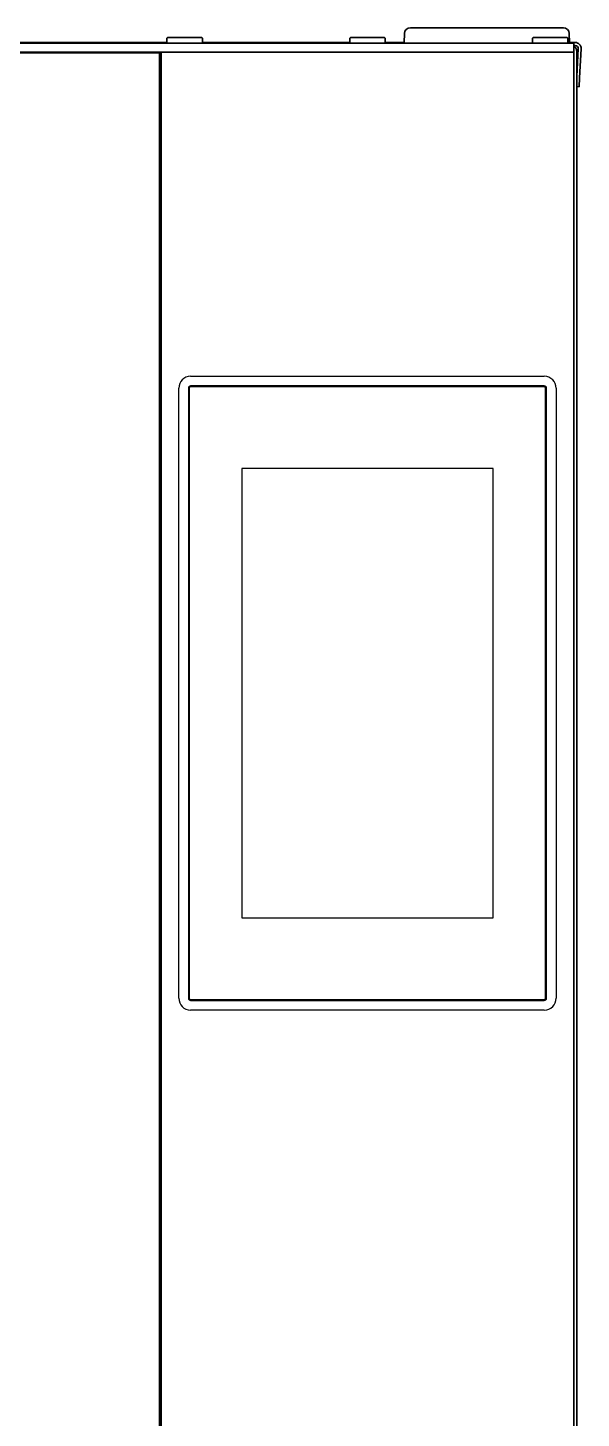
# Model space of a CAD drawing. Extents: x 5987 to 10491, y -672 to 3708.
# Drawn here: x 9046.9 to 9234.6, y 1941.6 to 2413.3 of the extents above; entities that cross this region are included whole.
import ezdxf

# ---------------------------------------------------------------- set-up
doc = ezdxf.new("R2010")
doc.units = 0
doc.header["$LTSCALE"] = 5
doc.layers.add('1', color=7, linetype='CONTINUOUS', true_color=0xffffff)
doc.layers.add('GEOM', color=7, linetype='CONTINUOUS')

msp = doc.modelspace()

# ---------------------------------------------------------------- linework, layer by layer
at = {"layer": '1', "color": 7, "linetype": 'Continuous', "lineweight": 35}
for p, q in [((9174.57, 2408.33), (9174.63, 2411.36)), ((9176.63, 2413.33), (9228.52, 2413.33)), ((9230.52, 2411.36), (9230.57, 2408.33)), ((8376.07, 2408.08), (9230.07, 2408.08)), ((9094.06, 2408.33), (8512.08, 2408.33)), ((9094.32, 2410.08), (9094.07, 2409.83)), ((9094.07, 2409.83), (9094.07, 2408.33)), ((9094.07, 2408.33), (9094.32, 2408.08)), ((9094.32, 2410.08), (9105.82, 2410.08)), ((9106.07, 2409.83), (9105.82, 2410.08)), ((9105.82, 2408.08), (9106.07, 2408.33)), ((9106.07, 2408.33), (9106.07, 2409.83)), ((9106.07, 2408.33), (9156.06, 2408.33)), ((9156.32, 2410.08), (9156.07, 2409.83)), ((9156.07, 2409.83), (9156.07, 2408.33)), ((9156.07, 2408.33), (9156.32, 2408.08)), ((9156.32, 2410.08), (9167.82, 2410.08)), ((9168.07, 2409.83), (9167.82, 2410.08)), ((9167.82, 2408.08), (9168.07, 2408.33)), ((9174.57, 2408.33), (9168.06, 2408.33)), ((9168.07, 2408.33), (9168.07, 2409.83)), ((9174.57, 2408.08), (9174.57, 2408.33)), ((9218.32, 2410.08), (9218.07, 2409.83)), ((9218.07, 2409.83), (9218.07, 2408.33)), ((9218.07, 2408.33), (9218.32, 2408.08)), ((9218.32, 2410.08), (9229.82, 2410.08)), ((9230.07, 2409.83), (9229.82, 2410.08)), ((9229.82, 2408.08), (9230.07, 2408.33)), ((9231.57, 2408.33), (9230.06, 2408.33)), ((9230.07, 2408.33), (9230.07, 2409.83)), ((9230.07, 2408.08), (9232.07, 2408.08)), ((9230.57, 2408.33), (9230.58, 2408.08)), ((9231.57, 2408.33), (9232.57, 2408.33)), ((9232.07, 2408.08), (9232.07, 2405.08)), ((9232.07, 2407.33), (9232.57, 2407.33)), ((9233.52, 2406.66), (9233.07, 2398.19)), ((9233.57, 2406.27), (9233.07, 2396.76)), ((9234.57, 2406.22), (9234.05, 2396.32)), ((8512.07, 2405.08), (9230.07, 2405.08)), ((9091.57, 2404.83), (8514.57, 2404.83)), ((9056.57, 2404.83), (9056.57, 2405.08)), ((9090.57, 2405.08), (9090.57, 2404.83)), ((9090.59, 2405.08), (9090.59, 2404.83)), ((9091.07, 2405.08), (9091.07, 2404.83)), ((9091.57, 1400.83), (9091.57, 2404.83)), ((9092.07, 1400.58), (9092.07, 2405.08)), ((9232.07, 2405.08), (9230.07, 2405.08)), ((9232.07, 1400.58), (9232.07, 2405.08)), ((9233.07, 2405.33), (9233.07, 1373.93)), ((9233.89, 2393.33), (9233.07, 2393.37)), ((9234.05, 2396.32), (9233.89, 2393.33))]:
    msp.add_line(p, q, dxfattribs=at)
for centre, radius, start, end in [((9176.63, 2411.33), 2, 90, 179), ((9228.52, 2411.33), 2, 1, 90), ((9232.57, 2406.33), 2, 357, 90), ((9232.57, 2406.33), 1, 357, 90)]:
    msp.add_arc(centre, radius, start, end, dxfattribs=at)
for points, knots in [([(9230.09, 2408.83), (9230.14, 2408.81), (9230.19, 2408.78), (9230.25, 2408.75), (9230.27, 2408.74), (9230.3, 2408.72), (9230.32, 2408.71), (9230.36, 2408.67), (9230.39, 2408.65), (9230.47, 2408.58), (9230.51, 2408.53), (9230.54, 2408.47), (9230.54, 2408.45), (9230.55, 2408.43), (9230.56, 2408.42), (9230.57, 2408.38), (9230.57, 2408.35), (9230.57, 2408.33)], [0, 0, 0, 0, 0.162975, 0.162975, 0.232727, 0.232727, 0.302479, 0.302479, 0.441983, 0.441983, 0.720992, 0.720992, 0.790744, 0.790744, 0.860496, 0.860496, 1, 1, 1, 1]), ([(9232.09, 2407.05), (9232.12, 2407.03), (9232.15, 2407.01), (9232.29, 2406.92), (9232.39, 2406.83), (9232.58, 2406.65), (9232.66, 2406.55), (9232.81, 2406.33), (9232.87, 2406.21), (9232.93, 2406.06), (9232.95, 2406.03), (9232.97, 2405.97), (9232.98, 2405.94), (9233.01, 2405.84), (9233.02, 2405.78), (9233.06, 2405.59), (9233.07, 2405.46), (9233.07, 2405.33)], [0, 0, 0, 0, 0.051506, 0.051506, 0.241205, 0.241205, 0.430904, 0.430904, 0.620603, 0.620603, 0.668027, 0.668027, 0.715452, 0.715452, 0.810301, 0.810301, 1, 1, 1, 1])]:
    msp.add_open_spline(points, degree=3, knots=knots, dxfattribs=at)
at = {"layer": 'GEOM', "color": 7, "linetype": 'Continuous'}
for p, q in [((9102.07, 2295.08), (9222.07, 2295.08)), ((9098.07, 2084.08), (9098.07, 2291.08)), ((9101.32, 2291.08), (9101.32, 2084.08)), ((9101.62, 2291.08), (9101.62, 2084.08)), ((9222.07, 2291.83), (9102.07, 2291.83)), ((9222.07, 2291.53), (9102.07, 2291.53)), ((9222.52, 2084.08), (9222.52, 2291.08)), ((9222.82, 2084.08), (9222.82, 2291.08)), ((9226.07, 2291.08), (9226.07, 2084.08)), ((9119.4, 2263.78), (9119.4, 2111.38)), ((9204.74, 2263.78), (9119.4, 2263.78)), ((9204.74, 2111.38), (9204.74, 2263.78)), ((9119.4, 2111.38), (9204.74, 2111.38)), ((9102.07, 2083.63), (9222.07, 2083.63)), ((9102.07, 2083.33), (9222.07, 2083.33)), ((9222.07, 2080.08), (9102.07, 2080.08))]:
    msp.add_line(p, q, dxfattribs=at)
for centre, radius, start, end in [((9102.07, 2291.08), 4, 90, 180), ((9222.07, 2291.08), 4, 0, 90), ((9102.07, 2291.08), 0.75, 90, 180), ((9102.07, 2291.08), 0.45, 90, 180), ((9222.07, 2291.08), 0.75, 0, 90), ((9222.07, 2291.08), 0.45, 0, 90), ((9102.07, 2084.08), 4, 180, 270), ((9102.07, 2084.08), 0.75, 180, 270), ((9102.07, 2084.08), 0.45, 180, 270), ((9222.07, 2084.08), 4, 270, 0), ((9222.07, 2084.08), 0.75, 270, 0), ((9222.07, 2084.08), 0.45, 270, 0)]:
    msp.add_arc(centre, radius, start, end, dxfattribs=at)

doc.saveas('drawing.dxf')
